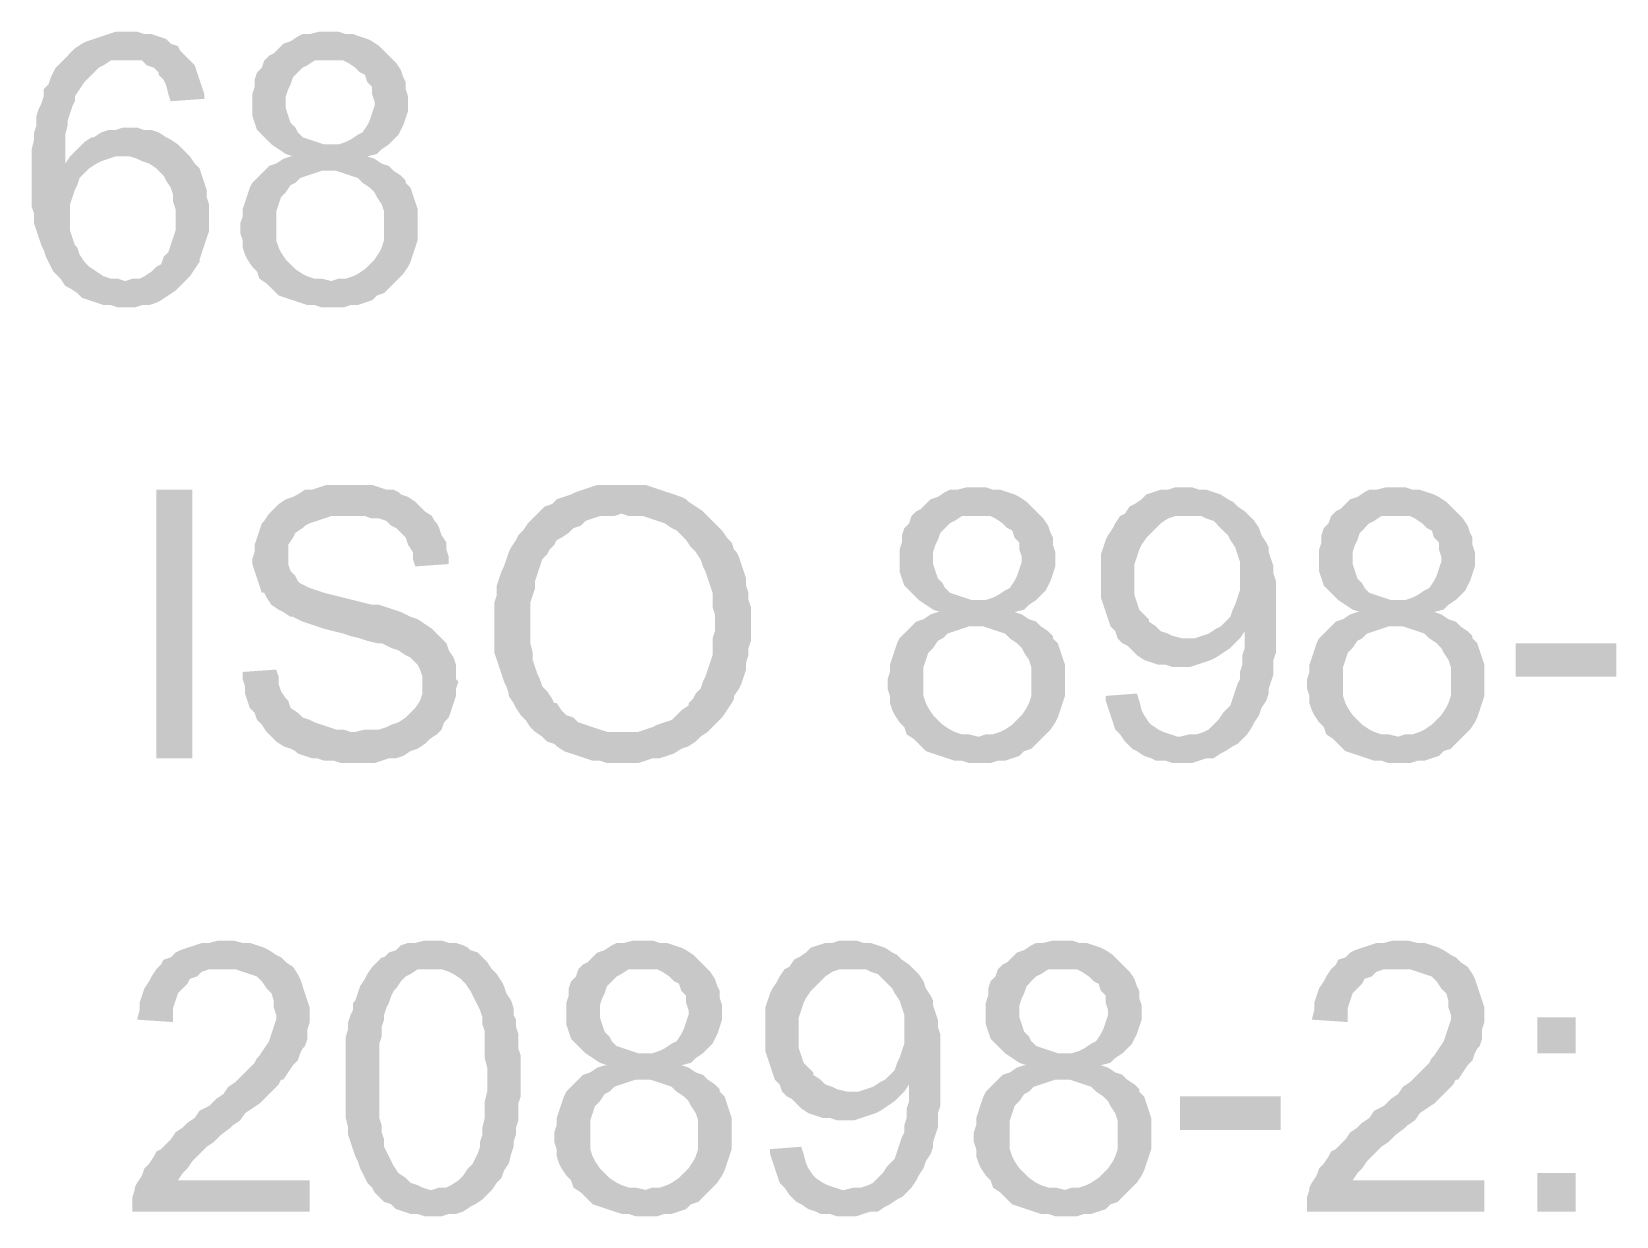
# Model space of a CAD drawing. Header units: millimetres. Extents: x -35.3 to 0.3, y 0.4 to 20.6.
# Drawn here: x -31.745 to -31.194, y 6.515 to 6.927 of the extents above; entities that cross this region are included whole.
import ezdxf

# ---------------------------------------------------------------- set-up
doc = ezdxf.new("R2010")
doc.units = ezdxf.units.MM
doc.layers.add('PDF _Riempimenti solidi', color=7, linetype='Continuous')

msp = doc.modelspace()

# ---------------------------------------------------------------- hatches: boundary and pattern name
at = {"layer": 'PDF _Riempimenti solidi', "transparency": 33554559}
for points in [[(-31.71183, 6.92684), (-31.716, 6.92684), (-31.7185, 6.92601), (-31.721, 6.92517), (-31.7235, 6.92434), (-31.726, 6.92351), (-31.72767, 6.92267), (-31.73017, 6.92101), (-31.7335, 6.91767), (-31.71267, 6.91684), (-31.70683, 6.91684), (-31.70517, 6.91517), (-31.70267, 6.91434), (-31.701, 6.91267), (-31.701, 6.91184), (-31.69933, 6.91017), (-31.6985, 6.90851), (-31.69767, 6.90517), (-31.69683, 6.90267), (-31.68517, 6.90351), (-31.68517, 6.90517), (-31.686, 6.90767), (-31.68683, 6.91017), (-31.68767, 6.91267), (-31.6885, 6.91517), (-31.69183, 6.91851), (-31.6935, 6.92017), (-31.69433, 6.92184), (-31.69683, 6.92267), (-31.6985, 6.92434), (-31.7035, 6.92601), (-31.706, 6.92601), (-31.7085, 6.92684)], [(-31.64183, 6.92684), (-31.64517, 6.92684), (-31.6485, 6.92601), (-31.651, 6.92601), (-31.65267, 6.92517), (-31.65517, 6.92351), (-31.65767, 6.92267), (-31.661, 6.91934), (-31.66267, 6.91851), (-31.66433, 6.91684), (-31.66517, 6.91434), (-31.66683, 6.91267), (-31.66767, 6.91017), (-31.66767, 6.90767), (-31.6685, 6.90517), (-31.6685, 6.89767), (-31.66767, 6.89517), (-31.66683, 6.89267), (-31.66517, 6.89101), (-31.66183, 6.88767), (-31.65933, 6.88601), (-31.65683, 6.88434), (-31.65433, 6.88351), (-31.65517, 6.88351), (-31.65767, 6.88267), (-31.66017, 6.88101), (-31.66267, 6.88017), (-31.66433, 6.87851), (-31.66767, 6.87517), (-31.6685, 6.87434), (-31.66933, 6.87267), (-31.67183, 6.86517), (-31.67183, 6.86267), (-31.67267, 6.86017), (-31.67267, 6.85684), (-31.67183, 6.85434), (-31.67183, 6.85184), (-31.671, 6.84934), (-31.67017, 6.84767), (-31.6685, 6.84517), (-31.66683, 6.84351), (-31.666, 6.84101), (-31.6635, 6.83934), (-31.641, 6.84017), (-31.64433, 6.84101), (-31.64683, 6.84101), (-31.64933, 6.84184), (-31.651, 6.84267), (-31.6535, 6.84434), (-31.65683, 6.84767), (-31.6585, 6.85017), (-31.65933, 6.85184), (-31.66017, 6.85434), (-31.66017, 6.86434), (-31.65933, 6.86684), (-31.6585, 6.86934), (-31.65683, 6.87101), (-31.65517, 6.87351), (-31.6535, 6.87434), (-31.65183, 6.87601), (-31.64933, 6.87684), (-31.64683, 6.87767), (-31.64433, 6.87851), (-31.61933, 6.87851), (-31.621, 6.88017), (-31.6235, 6.88101), (-31.626, 6.88267), (-31.6285, 6.88351), (-31.62517, 6.88434), (-31.6235, 6.88601), (-31.621, 6.88767), (-31.6435, 6.88767), (-31.6485, 6.88934), (-31.651, 6.89017), (-31.65267, 6.89184), (-31.6535, 6.89351), (-31.65517, 6.89517), (-31.65683, 6.90017), (-31.65683, 6.90434), (-31.656, 6.90684), (-31.65517, 6.90851), (-31.65433, 6.91101), (-31.651, 6.91434), (-31.64933, 6.91517), (-31.64683, 6.91684), (-31.64183, 6.91684), (-31.62017, 6.91767), (-31.62267, 6.92017), (-31.62433, 6.92184), (-31.62683, 6.92351), (-31.6285, 6.92434), (-31.6335, 6.92601), (-31.636, 6.92601), (-31.6385, 6.92684)], [(-31.7335, 6.91767), (-31.73683, 6.91434), (-31.7385, 6.91101), (-31.73933, 6.90851), (-31.741, 6.90684), (-31.741, 6.90434), (-31.74183, 6.90184), (-31.74267, 6.90017), (-31.7435, 6.89767), (-31.7435, 6.89434), (-31.74433, 6.89184), (-31.74433, 6.88934), (-31.74517, 6.88601), (-31.74517, 6.86601), (-31.74433, 6.86351), (-31.74433, 6.86017), (-31.7435, 6.85767), (-31.74267, 6.85517), (-31.74183, 6.85267), (-31.741, 6.85101), (-31.74017, 6.84851), (-31.73767, 6.84351), (-31.736, 6.84184), (-31.73517, 6.84101), (-31.7335, 6.83851), (-31.73183, 6.83767), (-31.72933, 6.83601), (-31.72767, 6.83434), (-31.72517, 6.83351), (-31.72017, 6.83184), (-31.71767, 6.83184), (-31.71517, 6.83101), (-31.70933, 6.83101), (-31.70683, 6.83184), (-31.70433, 6.83184), (-31.70183, 6.83267), (-31.70017, 6.83351), (-31.69517, 6.83684), (-31.69183, 6.84017), (-31.71267, 6.84017), (-31.71517, 6.84101), (-31.71767, 6.84101), (-31.72017, 6.84184), (-31.72267, 6.84351), (-31.72517, 6.84517), (-31.72683, 6.84684), (-31.7285, 6.84934), (-31.72933, 6.85184), (-31.73017, 6.85267), (-31.73183, 6.85767), (-31.73183, 6.86684), (-31.73017, 6.87184), (-31.72933, 6.87351), (-31.7285, 6.87601), (-31.72683, 6.87767), (-31.72517, 6.87934), (-31.72267, 6.88101), (-31.7335, 6.88101), (-31.7335, 6.89101), (-31.73267, 6.89434), (-31.73267, 6.89601), (-31.731, 6.90101), (-31.73017, 6.90267), (-31.73017, 6.90434), (-31.7285, 6.90684), (-31.72683, 6.90934), (-31.7235, 6.91267), (-31.72183, 6.91434), (-31.72017, 6.91517), (-31.71767, 6.91684), (-31.71267, 6.91684)], [(-31.62017, 6.91767), (-31.64183, 6.91684), (-31.63683, 6.91684), (-31.63517, 6.91601), (-31.63267, 6.91434), (-31.631, 6.91267), (-31.62933, 6.91184), (-31.6285, 6.90934), (-31.62683, 6.90767), (-31.62683, 6.90517), (-31.626, 6.90267), (-31.626, 6.90101), (-31.62767, 6.89601), (-31.6285, 6.89434), (-31.63017, 6.89184), (-31.63183, 6.89101), (-31.63433, 6.88934), (-31.636, 6.88851), (-31.6385, 6.88767), (-31.64183, 6.88767), (-31.621, 6.88767), (-31.61933, 6.88934), (-31.61767, 6.89101), (-31.61683, 6.89267), (-31.616, 6.89434), (-31.61433, 6.89934), (-31.61433, 6.90434), (-31.61517, 6.90684), (-31.61517, 6.90934), (-31.616, 6.91101), (-31.61683, 6.91351), (-31.6185, 6.91601)], [(-31.711, 6.89351), (-31.7135, 6.89351), (-31.716, 6.89267), (-31.7185, 6.89267), (-31.721, 6.89184), (-31.7235, 6.89017), (-31.72433, 6.89017), (-31.72683, 6.88851), (-31.73017, 6.88517), (-31.73183, 6.88351), (-31.7335, 6.88101), (-31.72267, 6.88101), (-31.721, 6.88184), (-31.716, 6.88351), (-31.7135, 6.88351), (-31.69183, 6.88517), (-31.69267, 6.88601), (-31.69433, 6.88767), (-31.69683, 6.88934), (-31.6985, 6.89017), (-31.701, 6.89184), (-31.7035, 6.89267), (-31.706, 6.89267), (-31.7085, 6.89351)], [(-31.69183, 6.88517), (-31.7135, 6.88351), (-31.711, 6.88351), (-31.7085, 6.88267), (-31.70683, 6.88184), (-31.70433, 6.88101), (-31.70183, 6.87934), (-31.70017, 6.87767), (-31.69933, 6.87684), (-31.6985, 6.87517), (-31.69683, 6.87267), (-31.696, 6.87017), (-31.696, 6.86767), (-31.69517, 6.86517), (-31.69517, 6.85767), (-31.69767, 6.85017), (-31.69933, 6.84851), (-31.70017, 6.84601), (-31.70183, 6.84517), (-31.7035, 6.84351), (-31.706, 6.84184), (-31.70767, 6.84101), (-31.71017, 6.84101), (-31.71267, 6.84017), (-31.69183, 6.84017), (-31.69017, 6.84184), (-31.6885, 6.84434), (-31.68683, 6.84684), (-31.68683, 6.84767), (-31.686, 6.85017), (-31.6835, 6.85767), (-31.6835, 6.86684), (-31.68433, 6.86934), (-31.68433, 6.87184), (-31.686, 6.87684), (-31.68683, 6.87934), (-31.6885, 6.88101), (-31.69017, 6.88351)], [(-31.61933, 6.87851), (-31.64183, 6.87851), (-31.63933, 6.87851), (-31.63683, 6.87767), (-31.63433, 6.87684), (-31.63183, 6.87601), (-31.63017, 6.87434), (-31.62767, 6.87267), (-31.626, 6.87101), (-31.62517, 6.86934), (-31.6235, 6.86684), (-31.62267, 6.86434), (-31.62267, 6.85434), (-31.6235, 6.85184), (-31.62433, 6.85017), (-31.626, 6.84767), (-31.62933, 6.84434), (-31.63183, 6.84267), (-31.6335, 6.84184), (-31.636, 6.84101), (-31.6385, 6.84101), (-31.641, 6.84017), (-31.6635, 6.83934), (-31.661, 6.83684), (-31.65933, 6.83517), (-31.65683, 6.83434), (-31.65433, 6.83351), (-31.64933, 6.83184), (-31.64683, 6.83184), (-31.64433, 6.83101), (-31.63683, 6.83101), (-31.63433, 6.83184), (-31.63183, 6.83184), (-31.62933, 6.83267), (-31.62683, 6.83351), (-31.62517, 6.83517), (-31.62267, 6.83601), (-31.61933, 6.83934), (-31.616, 6.84267), (-31.61433, 6.84517), (-31.6135, 6.84684), (-31.61183, 6.85184), (-31.611, 6.85434), (-31.611, 6.86517), (-31.61183, 6.86767), (-31.6135, 6.87267), (-31.61517, 6.87434), (-31.61517, 6.87517), (-31.61683, 6.87684)], [(-31.68933, 6.67434), (-31.68933, 6.76767), (-31.70184, 6.76767), (-31.70184, 6.67434)], [(-31.63517, 6.76934), (-31.64267, 6.76934), (-31.64767, 6.76767), (-31.65017, 6.76767), (-31.65267, 6.76601), (-31.65433, 6.76517), (-31.65683, 6.76434), (-31.65933, 6.76267), (-31.661, 6.76101), (-31.66267, 6.75934), (-31.66433, 6.75684), (-31.66517, 6.75601), (-31.666, 6.75351), (-31.66683, 6.75101), (-31.66767, 6.74851), (-31.66767, 6.74601), (-31.6685, 6.74351), (-31.6685, 6.74184), (-31.66767, 6.73934), (-31.66683, 6.73684), (-31.666, 6.73434), (-31.66517, 6.73184), (-31.66433, 6.73184), (-31.6635, 6.73017), (-31.66183, 6.72767), (-31.65933, 6.72601), (-31.65767, 6.72517), (-31.65517, 6.72351), (-31.65433, 6.72351), (-31.651, 6.72184), (-31.6485, 6.72101), (-31.6435, 6.71934), (-31.64017, 6.71851), (-31.63683, 6.71767), (-31.63433, 6.71684), (-31.631, 6.71601), (-31.6285, 6.71517), (-31.62517, 6.71434), (-31.6235, 6.71434), (-31.62017, 6.71267), (-31.61767, 6.71184), (-31.61517, 6.71017), (-31.6135, 6.70934), (-31.61183, 6.70767), (-31.611, 6.70684), (-31.61017, 6.70517), (-31.60933, 6.70267), (-31.60933, 6.69684), (-31.61017, 6.69434), (-31.61183, 6.69184), (-31.61517, 6.68851), (-31.61767, 6.68684), (-31.62017, 6.68601), (-31.62183, 6.68517), (-31.62433, 6.68434), (-31.62933, 6.68434), (-31.63267, 6.68351), (-31.6635, 6.68351), (-31.66183, 6.68184), (-31.66017, 6.68017), (-31.65767, 6.67851), (-31.65517, 6.67767), (-31.6535, 6.67684), (-31.65267, 6.67601), (-31.65017, 6.67517), (-31.64767, 6.67434), (-31.646, 6.67434), (-31.6435, 6.67351), (-31.64017, 6.67351), (-31.63767, 6.67267), (-31.626, 6.67267), (-31.6235, 6.67351), (-31.621, 6.67434), (-31.6185, 6.67434), (-31.616, 6.67517), (-31.6135, 6.67684), (-31.611, 6.67767), (-31.6085, 6.67934), (-31.60683, 6.68101), (-31.60433, 6.68267), (-31.60267, 6.68434), (-31.60183, 6.68684), (-31.60017, 6.68851), (-31.5985, 6.69351), (-31.59767, 6.69601), (-31.59767, 6.69851), (-31.59683, 6.70101), (-31.59767, 6.70184), (-31.59767, 6.70684), (-31.5985, 6.70934), (-31.60017, 6.71184), (-31.601, 6.71434), (-31.60267, 6.71601), (-31.60433, 6.71767), (-31.606, 6.71934), (-31.6085, 6.72101), (-31.611, 6.72267), (-31.6135, 6.72351), (-31.61683, 6.72517), (-31.61933, 6.72601), (-31.62183, 6.72684), (-31.62433, 6.72767), (-31.62683, 6.72767), (-31.63017, 6.72851), (-31.6335, 6.72934), (-31.63683, 6.73017), (-31.64017, 6.73101), (-31.6435, 6.73184), (-31.6485, 6.73351), (-31.65017, 6.73434), (-31.65183, 6.73517), (-31.65267, 6.73601), (-31.6535, 6.73767), (-31.65517, 6.73934), (-31.656, 6.74184), (-31.656, 6.74851), (-31.65433, 6.75101), (-31.6535, 6.75267), (-31.651, 6.75434), (-31.65017, 6.75517), (-31.6485, 6.75601), (-31.6435, 6.75767), (-31.641, 6.75851), (-31.606, 6.75851), (-31.6085, 6.76017), (-31.61183, 6.76351), (-31.61433, 6.76517), (-31.61683, 6.76601), (-31.61767, 6.76684), (-31.61933, 6.76767), (-31.62183, 6.76767), (-31.62683, 6.76934), (-31.63267, 6.76934)], [(-31.54017, 6.76934), (-31.5485, 6.76934), (-31.551, 6.76851), (-31.5535, 6.76767), (-31.556, 6.76684), (-31.55767, 6.76601), (-31.56017, 6.76517), (-31.56267, 6.76434), (-31.56433, 6.76267), (-31.56683, 6.76184), (-31.5685, 6.76017), (-31.54017, 6.75934), (-31.53767, 6.75851), (-31.53267, 6.75851), (-31.53017, 6.75767), (-31.52517, 6.75601), (-31.52267, 6.75434), (-31.521, 6.75351), (-31.51933, 6.75184), (-31.51767, 6.75017), (-31.516, 6.74767), (-31.51433, 6.74601), (-31.51267, 6.74351), (-31.51183, 6.74101), (-31.511, 6.73934), (-31.51017, 6.73684), (-31.5085, 6.73184), (-31.5085, 6.72684), (-31.50767, 6.72434), (-31.50767, 6.71851), (-31.5085, 6.71601), (-31.5085, 6.71017), (-31.511, 6.70267), (-31.51183, 6.70101), (-31.51267, 6.69851), (-31.51433, 6.69684), (-31.51517, 6.69517), (-31.51683, 6.69351), (-31.51683, 6.69267), (-31.51933, 6.69101), (-31.52267, 6.68767), (-31.52517, 6.68684), (-31.52767, 6.68601), (-31.52933, 6.68517), (-31.53183, 6.68434), (-31.53433, 6.68351), (-31.54017, 6.68351), (-31.51017, 6.68351), (-31.5085, 6.68517), (-31.50517, 6.68851), (-31.50183, 6.69351), (-31.501, 6.69517), (-31.501, 6.69601), (-31.49933, 6.69851), (-31.4985, 6.70017), (-31.49683, 6.70517), (-31.49683, 6.70767), (-31.496, 6.71017), (-31.496, 6.71267), (-31.49517, 6.71517), (-31.49517, 6.72684), (-31.496, 6.72934), (-31.496, 6.73184), (-31.49683, 6.73434), (-31.49683, 6.73684), (-31.49767, 6.73934), (-31.4985, 6.74184), (-31.49933, 6.74434), (-31.50017, 6.74601), (-31.501, 6.74684), (-31.50183, 6.74934), (-31.5035, 6.75101), (-31.50517, 6.75351), (-31.5085, 6.75684), (-31.51017, 6.75851), (-31.51183, 6.76017), (-31.51683, 6.76351), (-31.51767, 6.76434), (-31.51933, 6.76517), (-31.52183, 6.76601), (-31.52433, 6.76684), (-31.52933, 6.76851), (-31.53183, 6.76934), (-31.53683, 6.76934)], [(-31.41683, 6.76851), (-31.42017, 6.76851), (-31.4235, 6.76767), (-31.426, 6.76767), (-31.42767, 6.76684), (-31.43017, 6.76517), (-31.43267, 6.76434), (-31.436, 6.76101), (-31.43767, 6.76017), (-31.43933, 6.75851), (-31.44017, 6.75601), (-31.44183, 6.75434), (-31.44267, 6.75184), (-31.44267, 6.74934), (-31.4435, 6.74684), (-31.4435, 6.73934), (-31.44267, 6.73684), (-31.44183, 6.73434), (-31.4385, 6.73101), (-31.43683, 6.72934), (-31.43433, 6.72767), (-31.43183, 6.72601), (-31.42933, 6.72517), (-31.43017, 6.72517), (-31.43267, 6.72434), (-31.43517, 6.72267), (-31.43767, 6.72184), (-31.43933, 6.72017), (-31.441, 6.71851), (-31.44267, 6.71684), (-31.4435, 6.71601), (-31.44433, 6.71434), (-31.44517, 6.71184), (-31.44683, 6.70684), (-31.44683, 6.70434), (-31.44767, 6.70184), (-31.44767, 6.69851), (-31.44683, 6.69601), (-31.44683, 6.69351), (-31.446, 6.69101), (-31.44517, 6.68934), (-31.4435, 6.68684), (-31.44183, 6.68517), (-31.441, 6.68267), (-31.4385, 6.68101), (-31.416, 6.68184), (-31.41933, 6.68267), (-31.42183, 6.68267), (-31.42433, 6.68351), (-31.426, 6.68434), (-31.4285, 6.68601), (-31.43183, 6.68934), (-31.4335, 6.69184), (-31.43433, 6.69351), (-31.43517, 6.69601), (-31.43517, 6.70601), (-31.4335, 6.71101), (-31.43183, 6.71267), (-31.43017, 6.71517), (-31.4285, 6.71601), (-31.42683, 6.71767), (-31.42433, 6.71851), (-31.42183, 6.71934), (-31.41933, 6.72017), (-31.39433, 6.72017), (-31.396, 6.72184), (-31.3985, 6.72267), (-31.401, 6.72434), (-31.4035, 6.72517), (-31.40017, 6.72601), (-31.3985, 6.72767), (-31.396, 6.72934), (-31.4185, 6.72934), (-31.421, 6.73017), (-31.426, 6.73184), (-31.42767, 6.73351), (-31.4285, 6.73517), (-31.43017, 6.73684), (-31.431, 6.73934), (-31.43183, 6.74184), (-31.43183, 6.74601), (-31.431, 6.74851), (-31.43017, 6.75017), (-31.42933, 6.75267), (-31.426, 6.75601), (-31.42433, 6.75684), (-31.42183, 6.75851), (-31.41683, 6.75851), (-31.39517, 6.75934), (-31.39683, 6.76101), (-31.39933, 6.76351), (-31.40183, 6.76517), (-31.4035, 6.76601), (-31.4085, 6.76767), (-31.411, 6.76767), (-31.4135, 6.76851)], [(-31.34433, 6.76851), (-31.34767, 6.76851), (-31.35017, 6.76767), (-31.35267, 6.76767), (-31.35517, 6.76684), (-31.35767, 6.76601), (-31.35933, 6.76434), (-31.36183, 6.76267), (-31.3635, 6.76184), (-31.36517, 6.75934), (-31.34267, 6.75851), (-31.3385, 6.75851), (-31.33683, 6.75767), (-31.33433, 6.75684), (-31.33267, 6.75517), (-31.33017, 6.75267), (-31.32933, 6.75184), (-31.3285, 6.75017), (-31.32683, 6.74767), (-31.326, 6.74517), (-31.32517, 6.74267), (-31.32517, 6.73267), (-31.326, 6.73017), (-31.32683, 6.72767), (-31.32767, 6.72601), (-31.3285, 6.72351), (-31.33183, 6.72017), (-31.3335, 6.71934), (-31.3235, 6.71851), (-31.3235, 6.71267), (-31.32433, 6.71017), (-31.32433, 6.70684), (-31.32517, 6.70434), (-31.32517, 6.70184), (-31.326, 6.70017), (-31.32683, 6.69767), (-31.32767, 6.69517), (-31.3285, 6.69267), (-31.331, 6.69017), (-31.33267, 6.68767), (-31.33433, 6.68601), (-31.336, 6.68434), (-31.33767, 6.68351), (-31.34017, 6.68267), (-31.34267, 6.68267), (-31.346, 6.68184), (-31.32433, 6.68101), (-31.32267, 6.68267), (-31.321, 6.68517), (-31.32017, 6.68684), (-31.3185, 6.68934), (-31.31767, 6.69184), (-31.316, 6.69434), (-31.31517, 6.69684), (-31.31517, 6.69851), (-31.3135, 6.70351), (-31.3135, 6.70851), (-31.31267, 6.71101), (-31.31267, 6.73601), (-31.3135, 6.73851), (-31.3135, 6.74101), (-31.31517, 6.74601), (-31.31517, 6.74767), (-31.316, 6.74934), (-31.31767, 6.75184), (-31.3185, 6.75434), (-31.32017, 6.75684), (-31.32183, 6.75851), (-31.3235, 6.76017), (-31.326, 6.76184), (-31.32767, 6.76351), (-31.32933, 6.76434), (-31.33183, 6.76601), (-31.33433, 6.76684), (-31.33683, 6.76767), (-31.33933, 6.76767), (-31.34183, 6.76851)], [(-31.271, 6.76851), (-31.27433, 6.76851), (-31.27767, 6.76767), (-31.28017, 6.76767), (-31.28183, 6.76684), (-31.28433, 6.76517), (-31.28683, 6.76434), (-31.29017, 6.76101), (-31.29183, 6.76017), (-31.2935, 6.75851), (-31.29433, 6.75601), (-31.296, 6.75434), (-31.29683, 6.75184), (-31.29683, 6.74934), (-31.29767, 6.74684), (-31.29767, 6.73934), (-31.29683, 6.73684), (-31.296, 6.73434), (-31.29267, 6.73101), (-31.291, 6.72934), (-31.2885, 6.72767), (-31.286, 6.72601), (-31.2835, 6.72517), (-31.28433, 6.72517), (-31.28683, 6.72434), (-31.28933, 6.72267), (-31.29183, 6.72184), (-31.2935, 6.72017), (-31.29517, 6.71851), (-31.29683, 6.71684), (-31.29767, 6.71601), (-31.2985, 6.71434), (-31.29933, 6.71184), (-31.301, 6.70684), (-31.301, 6.70434), (-31.30183, 6.70184), (-31.30183, 6.69851), (-31.301, 6.69601), (-31.301, 6.69351), (-31.30017, 6.69101), (-31.29933, 6.68934), (-31.29767, 6.68684), (-31.296, 6.68517), (-31.29517, 6.68267), (-31.29267, 6.68101), (-31.27017, 6.68184), (-31.2735, 6.68267), (-31.276, 6.68267), (-31.2785, 6.68351), (-31.28017, 6.68434), (-31.28267, 6.68601), (-31.286, 6.68934), (-31.28767, 6.69184), (-31.2885, 6.69351), (-31.28933, 6.69601), (-31.28933, 6.70601), (-31.28767, 6.71101), (-31.286, 6.71267), (-31.28433, 6.71517), (-31.28267, 6.71601), (-31.281, 6.71767), (-31.2785, 6.71851), (-31.276, 6.71934), (-31.2735, 6.72017), (-31.2485, 6.72017), (-31.25017, 6.72184), (-31.25267, 6.72267), (-31.25517, 6.72434), (-31.25767, 6.72517), (-31.25433, 6.72601), (-31.25267, 6.72767), (-31.25017, 6.72934), (-31.27267, 6.72934), (-31.27517, 6.73017), (-31.28017, 6.73184), (-31.28183, 6.73351), (-31.28267, 6.73517), (-31.28433, 6.73684), (-31.28517, 6.73934), (-31.286, 6.74184), (-31.286, 6.74601), (-31.28517, 6.74851), (-31.28433, 6.75017), (-31.2835, 6.75267), (-31.28017, 6.75601), (-31.2785, 6.75684), (-31.276, 6.75851), (-31.271, 6.75851), (-31.24933, 6.75934), (-31.251, 6.76101), (-31.2535, 6.76351), (-31.256, 6.76517), (-31.25767, 6.76601), (-31.26267, 6.76767), (-31.26517, 6.76767), (-31.26767, 6.76851)], [(-31.5685, 6.76017), (-31.57017, 6.75851), (-31.57267, 6.75601), (-31.57433, 6.75351), (-31.576, 6.75184), (-31.57683, 6.75017), (-31.5785, 6.74767), (-31.57933, 6.74601), (-31.581, 6.74101), (-31.58183, 6.73934), (-31.58267, 6.73684), (-31.5835, 6.73434), (-31.5835, 6.73101), (-31.58433, 6.72851), (-31.58433, 6.71101), (-31.5835, 6.70851), (-31.58267, 6.70601), (-31.58183, 6.70351), (-31.581, 6.70101), (-31.58017, 6.69934), (-31.57933, 6.69684), (-31.57933, 6.69601), (-31.57767, 6.69351), (-31.57683, 6.69184), (-31.57517, 6.68934), (-31.5735, 6.68767), (-31.57183, 6.68517), (-31.57017, 6.68351), (-31.56767, 6.68184), (-31.566, 6.68017), (-31.5635, 6.67934), (-31.56267, 6.67851), (-31.56017, 6.67684), (-31.55767, 6.67601), (-31.55267, 6.67434), (-31.55017, 6.67351), (-31.54767, 6.67351), (-31.54517, 6.67267), (-31.53433, 6.67267), (-31.53183, 6.67351), (-31.52933, 6.67434), (-31.52683, 6.67434), (-31.52433, 6.67517), (-31.52183, 6.67601), (-31.51933, 6.67767), (-31.51683, 6.67851), (-31.51433, 6.68017), (-31.51267, 6.68184), (-31.51017, 6.68351), (-31.54517, 6.68351), (-31.55017, 6.68517), (-31.55267, 6.68601), (-31.55517, 6.68684), (-31.55683, 6.68851), (-31.55933, 6.68934), (-31.561, 6.69101), (-31.56267, 6.69351), (-31.5635, 6.69351), (-31.56433, 6.69517), (-31.566, 6.69767), (-31.56767, 6.69934), (-31.5685, 6.70184), (-31.56933, 6.70351), (-31.57017, 6.70601), (-31.571, 6.70851), (-31.571, 6.71101), (-31.57183, 6.71434), (-31.57183, 6.72851), (-31.57017, 6.73351), (-31.57017, 6.73601), (-31.56933, 6.73851), (-31.5685, 6.74101), (-31.56767, 6.74351), (-31.566, 6.74517), (-31.56517, 6.74684), (-31.5635, 6.74851), (-31.56267, 6.75017), (-31.561, 6.75101), (-31.5585, 6.75267), (-31.55683, 6.75434), (-31.55433, 6.75517), (-31.55267, 6.75684), (-31.55017, 6.75767), (-31.54767, 6.75851), (-31.54267, 6.75851), (-31.54017, 6.75934)], [(-31.39517, 6.75934), (-31.41683, 6.75851), (-31.41183, 6.75851), (-31.41017, 6.75767), (-31.40767, 6.75601), (-31.406, 6.75434), (-31.40433, 6.75351), (-31.4035, 6.75101), (-31.40183, 6.74934), (-31.40183, 6.74684), (-31.401, 6.74434), (-31.401, 6.74267), (-31.40183, 6.74017), (-31.40267, 6.73767), (-31.4035, 6.73601), (-31.40517, 6.73351), (-31.40683, 6.73267), (-31.40933, 6.73101), (-31.411, 6.73017), (-31.4135, 6.72934), (-31.41683, 6.72934), (-31.396, 6.72934), (-31.39433, 6.73101), (-31.39267, 6.73267), (-31.391, 6.73601), (-31.39017, 6.73851), (-31.38933, 6.74101), (-31.38933, 6.74601), (-31.39017, 6.74851), (-31.39017, 6.75101), (-31.391, 6.75267), (-31.39183, 6.75517), (-31.3935, 6.75767)], [(-31.36517, 6.75934), (-31.36683, 6.75851), (-31.3685, 6.75601), (-31.36933, 6.75434), (-31.371, 6.75184), (-31.37183, 6.75017), (-31.3735, 6.74517), (-31.3735, 6.73017), (-31.37017, 6.72017), (-31.3685, 6.71851), (-31.36767, 6.71601), (-31.366, 6.71434), (-31.3435, 6.71601), (-31.34517, 6.71601), (-31.3485, 6.71684), (-31.35017, 6.71767), (-31.35267, 6.71851), (-31.35433, 6.72017), (-31.35683, 6.72184), (-31.35683, 6.72267), (-31.3585, 6.72434), (-31.36017, 6.72601), (-31.361, 6.72851), (-31.36183, 6.73101), (-31.36183, 6.74184), (-31.361, 6.74434), (-31.36017, 6.74684), (-31.35933, 6.74851), (-31.35767, 6.75101), (-31.356, 6.75267), (-31.35267, 6.75601), (-31.35017, 6.75767), (-31.34767, 6.75851), (-31.34267, 6.75851)], [(-31.24933, 6.75934), (-31.271, 6.75851), (-31.266, 6.75851), (-31.26433, 6.75767), (-31.26183, 6.75601), (-31.26017, 6.75434), (-31.2585, 6.75351), (-31.25767, 6.75101), (-31.256, 6.74934), (-31.256, 6.74684), (-31.25517, 6.74434), (-31.25517, 6.74267), (-31.256, 6.74017), (-31.25683, 6.73767), (-31.25767, 6.73601), (-31.25933, 6.73351), (-31.261, 6.73267), (-31.2635, 6.73101), (-31.26517, 6.73017), (-31.26767, 6.72934), (-31.271, 6.72934), (-31.25017, 6.72934), (-31.2485, 6.73101), (-31.24683, 6.73267), (-31.24517, 6.73601), (-31.24433, 6.73851), (-31.2435, 6.74101), (-31.2435, 6.74601), (-31.24433, 6.74851), (-31.24433, 6.75101), (-31.24517, 6.75267), (-31.246, 6.75517), (-31.24767, 6.75767)], [(-31.606, 6.75851), (-31.63433, 6.75851), (-31.62933, 6.75851), (-31.62683, 6.75767), (-31.62433, 6.75767), (-31.62183, 6.75684), (-31.62017, 6.75517), (-31.6185, 6.75434), (-31.61683, 6.75267), (-31.61517, 6.75101), (-31.61433, 6.74851), (-31.61267, 6.74601), (-31.61267, 6.74351), (-31.61183, 6.74101), (-31.60017, 6.74184), (-31.60017, 6.74434), (-31.601, 6.74684), (-31.601, 6.74934), (-31.60267, 6.75184), (-31.6035, 6.75434), (-31.60433, 6.75601), (-31.60517, 6.75684)], [(-31.39433, 6.72017), (-31.41683, 6.72017), (-31.41433, 6.72017), (-31.41183, 6.71934), (-31.40933, 6.71851), (-31.40683, 6.71767), (-31.40517, 6.71601), (-31.40267, 6.71434), (-31.401, 6.71267), (-31.40017, 6.71101), (-31.3985, 6.70851), (-31.39767, 6.70601), (-31.39767, 6.69601), (-31.3985, 6.69351), (-31.39933, 6.69184), (-31.401, 6.68934), (-31.40433, 6.68601), (-31.40683, 6.68434), (-31.4085, 6.68351), (-31.411, 6.68267), (-31.4135, 6.68267), (-31.416, 6.68184), (-31.4385, 6.68101), (-31.43767, 6.68017), (-31.436, 6.67851), (-31.43433, 6.67684), (-31.43183, 6.67601), (-31.42933, 6.67517), (-31.42433, 6.67351), (-31.42183, 6.67351), (-31.41933, 6.67267), (-31.41183, 6.67267), (-31.40933, 6.67351), (-31.40683, 6.67351), (-31.40433, 6.67434), (-31.40183, 6.67517), (-31.40017, 6.67684), (-31.39767, 6.67767), (-31.39433, 6.68101), (-31.391, 6.68434), (-31.38933, 6.68684), (-31.3885, 6.68851), (-31.38767, 6.69101), (-31.386, 6.69601), (-31.386, 6.70684), (-31.38767, 6.71184), (-31.3885, 6.71434), (-31.39017, 6.71601), (-31.39017, 6.71684), (-31.39183, 6.71851)], [(-31.2485, 6.72017), (-31.271, 6.72017), (-31.2685, 6.72017), (-31.266, 6.71934), (-31.2635, 6.71851), (-31.261, 6.71767), (-31.25933, 6.71601), (-31.25683, 6.71434), (-31.25517, 6.71267), (-31.25433, 6.71101), (-31.25267, 6.70851), (-31.25183, 6.70601), (-31.25183, 6.69601), (-31.25267, 6.69351), (-31.2535, 6.69184), (-31.25517, 6.68934), (-31.2585, 6.68601), (-31.261, 6.68434), (-31.26267, 6.68351), (-31.26517, 6.68267), (-31.26767, 6.68267), (-31.27017, 6.68184), (-31.29267, 6.68101), (-31.29183, 6.68017), (-31.29017, 6.67851), (-31.2885, 6.67684), (-31.286, 6.67601), (-31.2835, 6.67517), (-31.2785, 6.67351), (-31.276, 6.67351), (-31.2735, 6.67267), (-31.266, 6.67267), (-31.2635, 6.67351), (-31.261, 6.67351), (-31.2585, 6.67434), (-31.256, 6.67517), (-31.25433, 6.67684), (-31.25183, 6.67767), (-31.2485, 6.68101), (-31.24517, 6.68434), (-31.2435, 6.68684), (-31.24267, 6.68851), (-31.24183, 6.69101), (-31.24017, 6.69601), (-31.24017, 6.70684), (-31.24183, 6.71184), (-31.24267, 6.71434), (-31.24433, 6.71601), (-31.24433, 6.71684), (-31.246, 6.71851)], [(-31.3335, 6.71934), (-31.336, 6.71767), (-31.3385, 6.71684), (-31.341, 6.71601), (-31.3435, 6.71601), (-31.366, 6.71434), (-31.36433, 6.71351), (-31.36267, 6.71184), (-31.361, 6.71017), (-31.3585, 6.70851), (-31.356, 6.70767), (-31.3535, 6.70684), (-31.351, 6.70684), (-31.3485, 6.70601), (-31.34267, 6.70601), (-31.33767, 6.70767), (-31.33517, 6.70851), (-31.3335, 6.70934), (-31.331, 6.71101), (-31.3285, 6.71267), (-31.32517, 6.71601), (-31.3235, 6.71851)], [(-31.19433, 6.70267), (-31.19433, 6.71434), (-31.22933, 6.71434), (-31.22933, 6.70267)], [(-31.66017, 6.70517), (-31.67183, 6.70434), (-31.67183, 6.70184), (-31.671, 6.69934), (-31.671, 6.69684), (-31.66933, 6.69184), (-31.66767, 6.69017), (-31.66683, 6.68767), (-31.66517, 6.68601), (-31.6635, 6.68351), (-31.63267, 6.68351), (-31.63433, 6.68351), (-31.63683, 6.68434), (-31.63933, 6.68434), (-31.64183, 6.68517), (-31.64433, 6.68601), (-31.64683, 6.68684), (-31.6485, 6.68767), (-31.651, 6.68851), (-31.65267, 6.69017), (-31.65517, 6.69184), (-31.656, 6.69434), (-31.65683, 6.69517), (-31.6585, 6.69767), (-31.65933, 6.70017), (-31.65933, 6.70267)], [(-31.361, 6.69684), (-31.37183, 6.69601), (-31.37183, 6.69434), (-31.36933, 6.68684), (-31.3685, 6.68434), (-31.36683, 6.68267), (-31.36517, 6.68017), (-31.36267, 6.67767), (-31.361, 6.67684), (-31.3585, 6.67517), (-31.356, 6.67434), (-31.35433, 6.67351), (-31.351, 6.67351), (-31.3485, 6.67267), (-31.34183, 6.67267), (-31.33683, 6.67434), (-31.33433, 6.67434), (-31.33183, 6.67601), (-31.33017, 6.67684), (-31.32767, 6.67851), (-31.326, 6.67934), (-31.32433, 6.68101), (-31.346, 6.68184), (-31.34683, 6.68184), (-31.34933, 6.68267), (-31.35183, 6.68351), (-31.3535, 6.68434), (-31.356, 6.68601), (-31.35683, 6.68684), (-31.3585, 6.68934), (-31.35933, 6.69101), (-31.36017, 6.69434)], [(-31.67767, 6.61101), (-31.68017, 6.61101), (-31.6835, 6.61017), (-31.686, 6.61017), (-31.6885, 6.60934), (-31.691, 6.60851), (-31.6935, 6.60767), (-31.69517, 6.60684), (-31.69683, 6.60517), (-31.69933, 6.60434), (-31.70017, 6.60267), (-31.70183, 6.60101), (-31.7035, 6.59851), (-31.70433, 6.59684), (-31.706, 6.59434), (-31.70683, 6.59184), (-31.70767, 6.58934), (-31.70767, 6.58684), (-31.7085, 6.58351), (-31.696, 6.58267), (-31.696, 6.58767), (-31.69517, 6.59017), (-31.69433, 6.59267), (-31.69267, 6.59434), (-31.691, 6.59601), (-31.69017, 6.59767), (-31.68767, 6.59851), (-31.686, 6.60017), (-31.6835, 6.60101), (-31.67767, 6.60101), (-31.65433, 6.60184), (-31.65683, 6.60351), (-31.6585, 6.60517), (-31.66017, 6.60601), (-31.66267, 6.60767), (-31.66433, 6.60851), (-31.66933, 6.61017), (-31.67183, 6.61017), (-31.67517, 6.61101)], [(-31.606, 6.61101), (-31.6085, 6.61101), (-31.61183, 6.61017), (-31.61433, 6.61017), (-31.61683, 6.60934), (-31.6185, 6.60767), (-31.621, 6.60684), (-31.62267, 6.60517), (-31.6235, 6.60517), (-31.62683, 6.60184), (-31.606, 6.60101), (-31.60267, 6.60101), (-31.60017, 6.60017), (-31.5985, 6.59934), (-31.596, 6.59767), (-31.59433, 6.59601), (-31.59267, 6.59351), (-31.59183, 6.59184), (-31.591, 6.59017), (-31.59017, 6.58851), (-31.58933, 6.58684), (-31.5885, 6.58434), (-31.5885, 6.58184), (-31.58767, 6.57934), (-31.58767, 6.57017), (-31.58683, 6.56684), (-31.58683, 6.55851), (-31.58767, 6.55517), (-31.58767, 6.54934), (-31.5885, 6.54601), (-31.5885, 6.54351), (-31.58933, 6.54101), (-31.58933, 6.53934), (-31.59017, 6.53684), (-31.591, 6.53517), (-31.59183, 6.53351), (-31.5935, 6.53184), (-31.59517, 6.52934), (-31.59683, 6.52767), (-31.59933, 6.52601), (-31.601, 6.52517), (-31.6035, 6.52517), (-31.606, 6.52434), (-31.626, 6.52351), (-31.62267, 6.52017), (-31.62017, 6.51934), (-31.6185, 6.51767), (-31.616, 6.51684), (-31.6135, 6.51601), (-31.611, 6.51601), (-31.6085, 6.51517), (-31.60267, 6.51517), (-31.60017, 6.51601), (-31.59767, 6.51601), (-31.59517, 6.51684), (-31.59267, 6.51851), (-31.591, 6.51934), (-31.5885, 6.52101), (-31.58517, 6.52434), (-31.5835, 6.52684), (-31.58183, 6.52851), (-31.581, 6.53101), (-31.57933, 6.53351), (-31.5785, 6.53684), (-31.57767, 6.53934), (-31.57767, 6.54101), (-31.57683, 6.54351), (-31.57683, 6.54601), (-31.576, 6.54851), (-31.576, 6.55434), (-31.57517, 6.55684), (-31.57517, 6.57101), (-31.576, 6.57351), (-31.576, 6.57851), (-31.57683, 6.58101), (-31.57683, 6.58351), (-31.57767, 6.58517), (-31.57767, 6.58767), (-31.5785, 6.59017), (-31.58017, 6.59267), (-31.581, 6.59517), (-31.58183, 6.59684), (-31.5835, 6.59934), (-31.58517, 6.60101), (-31.58683, 6.60351), (-31.5885, 6.60517), (-31.59017, 6.60684), (-31.59267, 6.60767), (-31.5935, 6.60851), (-31.59517, 6.60934), (-31.59767, 6.61017), (-31.60017, 6.61017), (-31.60267, 6.61101)], [(-31.53267, 6.61101), (-31.536, 6.61101), (-31.53933, 6.61017), (-31.54183, 6.61017), (-31.5435, 6.60934), (-31.546, 6.60767), (-31.5485, 6.60684), (-31.55017, 6.60517), (-31.55183, 6.60351), (-31.5535, 6.60267), (-31.55517, 6.60101), (-31.556, 6.59851), (-31.55767, 6.59684), (-31.5585, 6.59434), (-31.5585, 6.59184), (-31.55933, 6.58934), (-31.55933, 6.58184), (-31.55767, 6.57684), (-31.55433, 6.57351), (-31.55267, 6.57184), (-31.55017, 6.57017), (-31.54767, 6.56851), (-31.54517, 6.56767), (-31.546, 6.56767), (-31.5485, 6.56684), (-31.551, 6.56517), (-31.5535, 6.56434), (-31.55683, 6.56101), (-31.55933, 6.55851), (-31.56017, 6.55684), (-31.561, 6.55434), (-31.56183, 6.55184), (-31.56267, 6.54934), (-31.56267, 6.54684), (-31.5635, 6.54434), (-31.5635, 6.54101), (-31.56267, 6.53851), (-31.56267, 6.53601), (-31.56183, 6.53351), (-31.561, 6.53184), (-31.55933, 6.52934), (-31.55767, 6.52767), (-31.55683, 6.52517), (-31.55433, 6.52351), (-31.53183, 6.52434), (-31.53517, 6.52517), (-31.53767, 6.52517), (-31.54017, 6.52601), (-31.54183, 6.52684), (-31.54433, 6.52851), (-31.546, 6.53017), (-31.54767, 6.53184), (-31.54933, 6.53434), (-31.55017, 6.53601), (-31.551, 6.53851), (-31.551, 6.54851), (-31.55017, 6.55101), (-31.54933, 6.55351), (-31.54767, 6.55517), (-31.546, 6.55767), (-31.54433, 6.55851), (-31.54267, 6.56017), (-31.54017, 6.56101), (-31.53767, 6.56184), (-31.53517, 6.56267), (-31.51017, 6.56267), (-31.51183, 6.56434), (-31.51433, 6.56517), (-31.51683, 6.56684), (-31.51933, 6.56767), (-31.516, 6.56851), (-31.51433, 6.57017), (-31.51183, 6.57184), (-31.53433, 6.57184), (-31.53683, 6.57267), (-31.53933, 6.57351), (-31.54183, 6.57434), (-31.5435, 6.57601), (-31.54433, 6.57767), (-31.546, 6.57934), (-31.54683, 6.58184), (-31.54767, 6.58434), (-31.54767, 6.58851), (-31.54683, 6.59101), (-31.546, 6.59267), (-31.54517, 6.59517), (-31.5435, 6.59684), (-31.54183, 6.59851), (-31.54017, 6.59934), (-31.53767, 6.60101), (-31.53267, 6.60101), (-31.511, 6.60184), (-31.51267, 6.60351), (-31.5135, 6.60434), (-31.51517, 6.60601), (-31.51767, 6.60767), (-31.51933, 6.60851), (-31.52183, 6.60934), (-31.52433, 6.61017), (-31.52683, 6.61017), (-31.52933, 6.61101)], [(-31.461, 6.61101), (-31.46433, 6.61101), (-31.46683, 6.61017), (-31.46933, 6.61017), (-31.47433, 6.60851), (-31.476, 6.60684), (-31.4785, 6.60517), (-31.48017, 6.60434), (-31.48183, 6.60184), (-31.45933, 6.60101), (-31.45517, 6.60101), (-31.4535, 6.60017), (-31.451, 6.59934), (-31.44933, 6.59767), (-31.446, 6.59434), (-31.44517, 6.59267), (-31.4435, 6.59017), (-31.44267, 6.58767), (-31.44183, 6.58517), (-31.44183, 6.57517), (-31.44267, 6.57267), (-31.4435, 6.57017), (-31.44433, 6.56851), (-31.44517, 6.56601), (-31.4485, 6.56267), (-31.45017, 6.56184), (-31.44017, 6.56101), (-31.44017, 6.55517), (-31.441, 6.55267), (-31.441, 6.54934), (-31.44183, 6.54684), (-31.44183, 6.54434), (-31.44267, 6.54267), (-31.4435, 6.54017), (-31.44433, 6.53767), (-31.44517, 6.53517), (-31.44767, 6.53267), (-31.44933, 6.53017), (-31.45267, 6.52684), (-31.45433, 6.52601), (-31.45683, 6.52517), (-31.45933, 6.52517), (-31.46267, 6.52434), (-31.441, 6.52351), (-31.43933, 6.52517), (-31.43767, 6.52767), (-31.43683, 6.52934), (-31.43517, 6.53184), (-31.43433, 6.53434), (-31.43267, 6.53684), (-31.43183, 6.53934), (-31.43183, 6.54101), (-31.431, 6.54351), (-31.43017, 6.54601), (-31.43017, 6.55101), (-31.42933, 6.55351), (-31.42933, 6.57851), (-31.43017, 6.58101), (-31.43017, 6.58351), (-31.431, 6.58601), (-31.43183, 6.58851), (-31.43183, 6.59017), (-31.43267, 6.59184), (-31.43433, 6.59434), (-31.43517, 6.59684), (-31.43683, 6.59934), (-31.4385, 6.60101), (-31.44017, 6.60267), (-31.44267, 6.60434), (-31.44433, 6.60601), (-31.446, 6.60684), (-31.4485, 6.60851), (-31.4535, 6.61017), (-31.456, 6.61017), (-31.4585, 6.61101)], [(-31.38683, 6.61101), (-31.39017, 6.61101), (-31.3935, 6.61017), (-31.396, 6.61017), (-31.39767, 6.60934), (-31.40017, 6.60767), (-31.40267, 6.60684), (-31.40433, 6.60517), (-31.406, 6.60351), (-31.40767, 6.60267), (-31.40933, 6.60101), (-31.41017, 6.59851), (-31.41183, 6.59684), (-31.41267, 6.59434), (-31.41267, 6.59184), (-31.4135, 6.58934), (-31.4135, 6.58184), (-31.41183, 6.57684), (-31.4085, 6.57351), (-31.40683, 6.57184), (-31.40433, 6.57017), (-31.40183, 6.56851), (-31.39933, 6.56767), (-31.40017, 6.56767), (-31.40267, 6.56684), (-31.40517, 6.56517), (-31.40767, 6.56434), (-31.411, 6.56101), (-31.4135, 6.55851), (-31.41433, 6.55684), (-31.41517, 6.55434), (-31.416, 6.55184), (-31.41683, 6.54934), (-31.41683, 6.54684), (-31.41767, 6.54434), (-31.41767, 6.54101), (-31.41683, 6.53851), (-31.41683, 6.53601), (-31.416, 6.53351), (-31.41517, 6.53184), (-31.4135, 6.52934), (-31.41183, 6.52767), (-31.411, 6.52517), (-31.4085, 6.52351), (-31.386, 6.52434), (-31.38933, 6.52517), (-31.39183, 6.52517), (-31.39433, 6.52601), (-31.396, 6.52684), (-31.3985, 6.52851), (-31.40017, 6.53017), (-31.40183, 6.53184), (-31.4035, 6.53434), (-31.40433, 6.53601), (-31.40517, 6.53851), (-31.40517, 6.54851), (-31.40433, 6.55101), (-31.4035, 6.55351), (-31.40183, 6.55517), (-31.40017, 6.55767), (-31.3985, 6.55851), (-31.39683, 6.56017), (-31.39433, 6.56101), (-31.39183, 6.56184), (-31.38933, 6.56267), (-31.36433, 6.56267), (-31.366, 6.56434), (-31.3685, 6.56517), (-31.371, 6.56684), (-31.3735, 6.56767), (-31.37017, 6.56851), (-31.3685, 6.57017), (-31.366, 6.57184), (-31.3885, 6.57184), (-31.391, 6.57267), (-31.3935, 6.57351), (-31.396, 6.57434), (-31.39767, 6.57601), (-31.3985, 6.57767), (-31.40017, 6.57934), (-31.401, 6.58184), (-31.40183, 6.58434), (-31.40183, 6.58851), (-31.401, 6.59101), (-31.40017, 6.59267), (-31.39933, 6.59517), (-31.39767, 6.59684), (-31.396, 6.59851), (-31.39433, 6.59934), (-31.39183, 6.60101), (-31.38683, 6.60101), (-31.36517, 6.60184), (-31.36683, 6.60351), (-31.36767, 6.60434), (-31.36933, 6.60601), (-31.37183, 6.60767), (-31.3735, 6.60851), (-31.376, 6.60934), (-31.3785, 6.61017), (-31.381, 6.61017), (-31.3835, 6.61101)], [(-31.26933, 6.61101), (-31.27183, 6.61101), (-31.27517, 6.61017), (-31.27767, 6.61017), (-31.28017, 6.60934), (-31.28267, 6.60851), (-31.28517, 6.60767), (-31.28683, 6.60684), (-31.2885, 6.60517), (-31.291, 6.60434), (-31.29183, 6.60267), (-31.2935, 6.60101), (-31.29517, 6.59851), (-31.296, 6.59684), (-31.29767, 6.59434), (-31.2985, 6.59184), (-31.29933, 6.58934), (-31.29933, 6.58684), (-31.30017, 6.58351), (-31.28767, 6.58267), (-31.28767, 6.58767), (-31.286, 6.59267), (-31.28433, 6.59434), (-31.28267, 6.59601), (-31.28183, 6.59767), (-31.27933, 6.59851), (-31.27767, 6.60017), (-31.27517, 6.60101), (-31.26933, 6.60101), (-31.246, 6.60184), (-31.2485, 6.60351), (-31.25017, 6.60517), (-31.25183, 6.60601), (-31.25433, 6.60767), (-31.256, 6.60851), (-31.2585, 6.60934), (-31.261, 6.61017), (-31.2635, 6.61017), (-31.26683, 6.61101)], [(-31.65433, 6.60184), (-31.67767, 6.60101), (-31.67433, 6.60101), (-31.67183, 6.60017), (-31.66933, 6.59934), (-31.66683, 6.59851), (-31.66517, 6.59684), (-31.6635, 6.59434), (-31.66183, 6.59267), (-31.661, 6.59017), (-31.661, 6.58767), (-31.66017, 6.58517), (-31.66017, 6.58351), (-31.661, 6.58101), (-31.66267, 6.57601), (-31.66433, 6.57351), (-31.666, 6.57101), (-31.66683, 6.57017), (-31.66767, 6.56851), (-31.671, 6.56517), (-31.67433, 6.56184), (-31.67683, 6.56017), (-31.6785, 6.55767), (-31.681, 6.55601), (-31.6835, 6.55351), (-31.68683, 6.55184), (-31.6885, 6.54934), (-31.691, 6.54767), (-31.69267, 6.54601), (-31.69517, 6.54434), (-31.69683, 6.54184), (-31.70017, 6.53851), (-31.70183, 6.53767), (-31.70267, 6.53601), (-31.70433, 6.53351), (-31.706, 6.53184), (-31.70683, 6.52934), (-31.7085, 6.52684), (-31.70933, 6.52517), (-31.70933, 6.52434), (-31.71017, 6.52184), (-31.71017, 6.51684), (-31.6485, 6.51684), (-31.6485, 6.52767), (-31.69433, 6.52767), (-31.69267, 6.53017), (-31.691, 6.53184), (-31.68933, 6.53434), (-31.6885, 6.53517), (-31.68767, 6.53601), (-31.686, 6.53767), (-31.68433, 6.53934), (-31.68183, 6.54101), (-31.67933, 6.54351), (-31.676, 6.54601), (-31.67517, 6.54684), (-31.67267, 6.54851), (-31.671, 6.55101), (-31.6685, 6.55267), (-31.666, 6.55434), (-31.66433, 6.55601), (-31.661, 6.55934), (-31.65933, 6.56101), (-31.6585, 6.56267), (-31.65767, 6.56267), (-31.65433, 6.56767), (-31.65267, 6.56934), (-31.65183, 6.57184), (-31.651, 6.57351), (-31.65017, 6.57434), (-31.64933, 6.57684), (-31.64933, 6.58017), (-31.6485, 6.58267), (-31.6485, 6.58767), (-31.65017, 6.59267), (-31.651, 6.59517), (-31.65183, 6.59767), (-31.65267, 6.59934)], [(-31.62683, 6.60184), (-31.6285, 6.59934), (-31.62933, 6.59767), (-31.631, 6.59517), (-31.63183, 6.59267), (-31.63267, 6.59017), (-31.6335, 6.58934), (-31.6335, 6.58684), (-31.63433, 6.58517), (-31.63517, 6.58267), (-31.63517, 6.58017), (-31.636, 6.57767), (-31.636, 6.54934), (-31.63517, 6.54601), (-31.63517, 6.54351), (-31.63267, 6.53601), (-31.63183, 6.53434), (-31.631, 6.53184), (-31.63017, 6.53017), (-31.6285, 6.52684), (-31.62683, 6.52517), (-31.626, 6.52351), (-31.606, 6.52434), (-31.60683, 6.52434), (-31.60933, 6.52517), (-31.611, 6.52601), (-31.6135, 6.52684), (-31.61517, 6.52851), (-31.61767, 6.53017), (-31.61933, 6.53267), (-31.62267, 6.53934), (-31.62267, 6.54184), (-31.6235, 6.54434), (-31.6235, 6.54684), (-31.62433, 6.54934), (-31.62433, 6.57517), (-31.6235, 6.57767), (-31.6235, 6.58101), (-31.62267, 6.58351), (-31.62267, 6.58517), (-31.62183, 6.58767), (-31.621, 6.58934), (-31.62017, 6.59184), (-31.61933, 6.59351), (-31.6185, 6.59434), (-31.61683, 6.59684), (-31.61517, 6.59851), (-31.6135, 6.59934), (-31.611, 6.60101), (-31.606, 6.60101)], [(-31.511, 6.60184), (-31.53267, 6.60101), (-31.52767, 6.60101), (-31.526, 6.60017), (-31.5235, 6.59851), (-31.52183, 6.59684), (-31.52017, 6.59601), (-31.51933, 6.59351), (-31.51767, 6.59184), (-31.51767, 6.58934), (-31.51683, 6.58684), (-31.51683, 6.58517), (-31.5185, 6.58017), (-31.51933, 6.57851), (-31.521, 6.57601), (-31.52267, 6.57517), (-31.52517, 6.57351), (-31.52683, 6.57267), (-31.52933, 6.57184), (-31.53267, 6.57184), (-31.51183, 6.57184), (-31.51017, 6.57351), (-31.5085, 6.57517), (-31.50767, 6.57684), (-31.50683, 6.57851), (-31.506, 6.58101), (-31.50517, 6.58351), (-31.50517, 6.58851), (-31.506, 6.59101), (-31.506, 6.59351), (-31.50683, 6.59517), (-31.50767, 6.59767), (-31.50933, 6.60017)], [(-31.48183, 6.60184), (-31.4835, 6.60101), (-31.48517, 6.59851), (-31.486, 6.59684), (-31.48767, 6.59434), (-31.4885, 6.59267), (-31.49017, 6.58767), (-31.49017, 6.57267), (-31.48933, 6.57017), (-31.48683, 6.56267), (-31.48517, 6.56101), (-31.48433, 6.55851), (-31.48267, 6.55684), (-31.46017, 6.55851), (-31.46183, 6.55851), (-31.46517, 6.55934), (-31.46683, 6.56017), (-31.46933, 6.56101), (-31.471, 6.56267), (-31.4735, 6.56434), (-31.4735, 6.56517), (-31.47683, 6.56851), (-31.47767, 6.57101), (-31.4785, 6.57351), (-31.4785, 6.58434), (-31.47767, 6.58684), (-31.47683, 6.58934), (-31.476, 6.59101), (-31.47433, 6.59351), (-31.471, 6.59684), (-31.46933, 6.59851), (-31.46683, 6.60017), (-31.46433, 6.60101), (-31.45933, 6.60101)], [(-31.36517, 6.60184), (-31.38683, 6.60101), (-31.38183, 6.60101), (-31.38017, 6.60017), (-31.37767, 6.59851), (-31.376, 6.59684), (-31.37433, 6.59601), (-31.3735, 6.59351), (-31.37183, 6.59184), (-31.37183, 6.58934), (-31.371, 6.58684), (-31.371, 6.58517), (-31.37267, 6.58017), (-31.3735, 6.57851), (-31.37517, 6.57601), (-31.37683, 6.57517), (-31.37933, 6.57351), (-31.381, 6.57267), (-31.3835, 6.57184), (-31.38683, 6.57184), (-31.366, 6.57184), (-31.36433, 6.57351), (-31.36267, 6.57517), (-31.36183, 6.57684), (-31.361, 6.57851), (-31.36017, 6.58101), (-31.35933, 6.58351), (-31.35933, 6.58851), (-31.36017, 6.59101), (-31.36017, 6.59351), (-31.361, 6.59517), (-31.36183, 6.59767), (-31.3635, 6.60017)], [(-31.246, 6.60184), (-31.26933, 6.60101), (-31.266, 6.60101), (-31.261, 6.59934), (-31.2585, 6.59851), (-31.25683, 6.59684), (-31.25517, 6.59434), (-31.2535, 6.59267), (-31.25267, 6.59017), (-31.25267, 6.58767), (-31.25183, 6.58517), (-31.25183, 6.58351), (-31.25433, 6.57601), (-31.256, 6.57351), (-31.25767, 6.57101), (-31.2585, 6.57017), (-31.25933, 6.56851), (-31.26267, 6.56517), (-31.266, 6.56184), (-31.2685, 6.56017), (-31.27017, 6.55767), (-31.27267, 6.55601), (-31.27517, 6.55351), (-31.2785, 6.55184), (-31.28017, 6.54934), (-31.28267, 6.54767), (-31.28433, 6.54601), (-31.28683, 6.54434), (-31.2885, 6.54184), (-31.29017, 6.54017), (-31.29183, 6.53851), (-31.2935, 6.53767), (-31.29433, 6.53601), (-31.296, 6.53351), (-31.29767, 6.53184), (-31.2985, 6.52934), (-31.30017, 6.52684), (-31.301, 6.52517), (-31.301, 6.52434), (-31.30183, 6.52184), (-31.30183, 6.51684), (-31.24017, 6.51684), (-31.24017, 6.52767), (-31.286, 6.52767), (-31.28433, 6.53017), (-31.28267, 6.53184), (-31.281, 6.53434), (-31.27933, 6.53601), (-31.276, 6.53934), (-31.2735, 6.54101), (-31.271, 6.54351), (-31.26767, 6.54601), (-31.26683, 6.54684), (-31.26433, 6.54851), (-31.26267, 6.55101), (-31.26017, 6.55267), (-31.25767, 6.55434), (-31.25433, 6.55767), (-31.251, 6.56101), (-31.25017, 6.56267), (-31.24933, 6.56267), (-31.24767, 6.56517), (-31.246, 6.56767), (-31.24433, 6.56934), (-31.2435, 6.57184), (-31.24267, 6.57351), (-31.24183, 6.57434), (-31.241, 6.57684), (-31.241, 6.58017), (-31.24017, 6.58267), (-31.24017, 6.58767), (-31.24183, 6.59267), (-31.24267, 6.59517), (-31.2435, 6.59767), (-31.24433, 6.59934)], [(-31.2085, 6.57184), (-31.2085, 6.58434), (-31.22183, 6.58434), (-31.22183, 6.57184)], [(-31.51017, 6.56267), (-31.53267, 6.56267), (-31.53017, 6.56267), (-31.52517, 6.56101), (-31.52267, 6.56017), (-31.521, 6.55851), (-31.5185, 6.55684), (-31.51683, 6.55517), (-31.516, 6.55351), (-31.51433, 6.55101), (-31.5135, 6.54851), (-31.5135, 6.53851), (-31.51433, 6.53601), (-31.51517, 6.53434), (-31.51683, 6.53184), (-31.5185, 6.53017), (-31.52017, 6.52851), (-31.52267, 6.52684), (-31.52433, 6.52601), (-31.52683, 6.52517), (-31.52933, 6.52517), (-31.53183, 6.52434), (-31.55433, 6.52351), (-31.55017, 6.51934), (-31.54517, 6.51767), (-31.54267, 6.51684), (-31.54017, 6.51601), (-31.53767, 6.51601), (-31.53517, 6.51517), (-31.52767, 6.51517), (-31.52517, 6.51601), (-31.52267, 6.51601), (-31.51767, 6.51767), (-31.516, 6.51934), (-31.5135, 6.52017), (-31.51183, 6.52184), (-31.5085, 6.52517), (-31.50683, 6.52684), (-31.50517, 6.52934), (-31.50433, 6.53101), (-31.5035, 6.53351), (-31.50183, 6.53851), (-31.50183, 6.54934), (-31.50267, 6.55184), (-31.50433, 6.55684), (-31.506, 6.55851), (-31.506, 6.55934), (-31.50767, 6.56101)], [(-31.45017, 6.56184), (-31.45267, 6.56017), (-31.45517, 6.55934), (-31.45767, 6.55851), (-31.46017, 6.55851), (-31.48267, 6.55684), (-31.481, 6.55601), (-31.47767, 6.55267), (-31.47517, 6.55101), (-31.47017, 6.54934), (-31.46767, 6.54934), (-31.46517, 6.54851), (-31.45933, 6.54851), (-31.45683, 6.54934), (-31.45433, 6.55017), (-31.45183, 6.55101), (-31.45017, 6.55184), (-31.44517, 6.55517), (-31.44183, 6.55851), (-31.44017, 6.56101)], [(-31.36433, 6.56267), (-31.38683, 6.56267), (-31.38433, 6.56267), (-31.37933, 6.56101), (-31.37683, 6.56017), (-31.37517, 6.55851), (-31.37267, 6.55684), (-31.371, 6.55517), (-31.37017, 6.55351), (-31.3685, 6.55101), (-31.36767, 6.54851), (-31.36767, 6.53851), (-31.3685, 6.53601), (-31.36933, 6.53434), (-31.371, 6.53184), (-31.37267, 6.53017), (-31.37433, 6.52851), (-31.37683, 6.52684), (-31.3785, 6.52601), (-31.381, 6.52517), (-31.3835, 6.52517), (-31.386, 6.52434), (-31.4085, 6.52351), (-31.40433, 6.51934), (-31.39933, 6.51767), (-31.39683, 6.51684), (-31.39433, 6.51601), (-31.39183, 6.51601), (-31.38933, 6.51517), (-31.38183, 6.51517), (-31.37933, 6.51601), (-31.37683, 6.51601), (-31.37183, 6.51767), (-31.37017, 6.51934), (-31.36767, 6.52017), (-31.366, 6.52184), (-31.36267, 6.52517), (-31.361, 6.52684), (-31.35933, 6.52934), (-31.3585, 6.53101), (-31.35767, 6.53351), (-31.356, 6.53851), (-31.356, 6.54934), (-31.35683, 6.55184), (-31.3585, 6.55684), (-31.36017, 6.55851), (-31.36017, 6.55934), (-31.36183, 6.56101)], [(-31.311, 6.54517), (-31.311, 6.55684), (-31.346, 6.55684), (-31.346, 6.54517)], [(-31.47767, 6.53934), (-31.4885, 6.53851), (-31.4885, 6.53684), (-31.48683, 6.53184), (-31.486, 6.52934), (-31.48517, 6.52684), (-31.4835, 6.52517), (-31.48183, 6.52267), (-31.48017, 6.52101), (-31.47933, 6.52017), (-31.47767, 6.51934), (-31.47517, 6.51767), (-31.47267, 6.51684), (-31.471, 6.51601), (-31.46767, 6.51601), (-31.46517, 6.51517), (-31.4585, 6.51517), (-31.456, 6.51601), (-31.4535, 6.51684), (-31.451, 6.51684), (-31.4485, 6.51851), (-31.44683, 6.51934), (-31.44433, 6.52101), (-31.44267, 6.52184), (-31.441, 6.52351), (-31.46267, 6.52434), (-31.4635, 6.52434), (-31.466, 6.52517), (-31.4685, 6.52601), (-31.47017, 6.52684), (-31.47267, 6.52851), (-31.4735, 6.52934), (-31.47517, 6.53184), (-31.476, 6.53351), (-31.47683, 6.53684)], [(-31.2085, 6.51684), (-31.2085, 6.53017), (-31.22183, 6.53017), (-31.22183, 6.51684)]]:
    msp.add_hatch(color=256, dxfattribs=at).paths.add_polyline_path(points)

doc.saveas('drawing.dxf')
